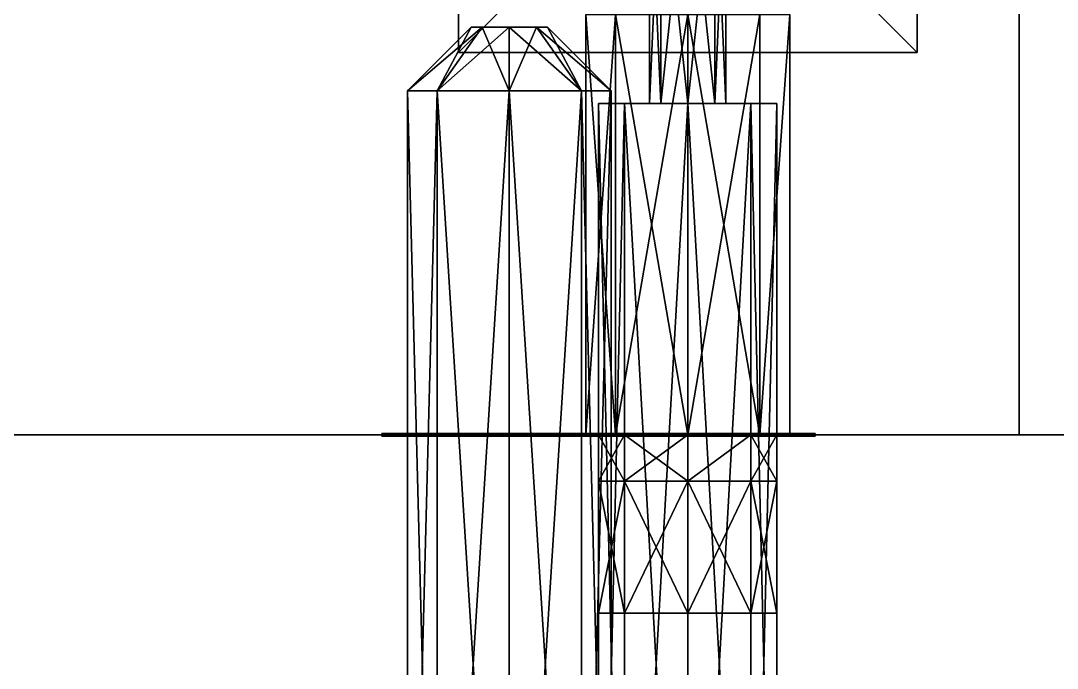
# Model space of a CAD drawing. Extents: x -150 to 2334, y -150 to 2984.
# Drawn here: x 2052.83 to 2093.5, y 1497.96 to 1523.38 of the extents above; entities that cross this region are included whole.
import ezdxf

# ---------------------------------------------------------------- set-up
doc = ezdxf.new("R2010")
doc.units = 0
for name, color, linetype in [('LAYER0', 7, 'CONTINUOUS'), ('LAYER117', 9, 'CONTINUOUS'), ('LAYER118', 251, 'CONTINUOUS'), ('LAYER122', 254, 'CONTINUOUS'), ('LAYER134', 9, 'CONTINUOUS'), ('LAYER135', 251, 'CONTINUOUS'), ('LAYER139', 254, 'CONTINUOUS'), ('LAYER193', 7, 'CONTINUOUS'), ('LAYER208', 7, 'CONTINUOUS'), ('LAYER224', 7, 'CONTINUOUS'), ('LAYER225', 251, 'CONTINUOUS'), ('LAYER276', 7, 'CONTINUOUS'), ('LAYER311', 7, 'CONTINUOUS'), ('LAYER562', 7, 'CONTINUOUS'), ('LAYER73', 7, 'CONTINUOUS'), ('LAYER82', 7, 'CONTINUOUS'), ('LAYER87', 9, 'CONTINUOUS'), ('LAYER88', 254, 'CONTINUOUS'), ('LAYER99', 7, 'CONTINUOUS')]:
    doc.layers.add(name, color=color, linetype=linetype)

msp = doc.modelspace()

# ---------------------------------------------------------------- linework, layer by layer
at = {"layer": 'LAYER0', "invisible_edges": 1}
for points in [[(2334, 2984, -5), (-150, -150, -5), (-150, 2984, -5), (2334, 2984, -5)], [(-150, -150, -5), (2334, 2984, -5), (2334, -150, -5), (-150, -150, -5)], [(2334, -150), (-150, 2984), (-150, -150), (2334, -150)], [(-150, 2984), (2334, -150), (2334, 2984), (-150, 2984)]]:
    msp.add_3dface(points, dxfattribs=at)
at = {"layer": 'LAYER117'}
for points in [[(2077.939, 1530.125, 858.0607), (2077.5, 1530.125, 857), (2077.5, 1520.125, 857), (2077.939, 1530.125, 858.0607)], [(2077.939, 1520.125, 858.0607), (2077.939, 1530.125, 858.0607), (2077.5, 1520.125, 857), (2077.939, 1520.125, 858.0607)], [(2077.5, 1530.125, 857), (2077.939, 1530.125, 855.9393), (2077.939, 1520.125, 855.9393), (2077.5, 1530.125, 857)], [(2077.5, 1520.125, 857), (2077.5, 1530.125, 857), (2077.939, 1520.125, 855.9393), (2077.5, 1520.125, 857)], [(2079, 1530.125, 858.5), (2077.939, 1530.125, 858.0607), (2077.939, 1520.125, 858.0607), (2079, 1530.125, 858.5)], [(2079, 1520.125, 858.5), (2079, 1530.125, 858.5), (2077.939, 1520.125, 858.0607), (2079, 1520.125, 858.5)], [(2077.939, 1530.125, 855.9393), (2079, 1530.125, 855.5), (2079, 1520.125, 855.5), (2077.939, 1530.125, 855.9393)], [(2077.939, 1520.125, 855.9393), (2077.939, 1530.125, 855.9393), (2079, 1520.125, 855.5), (2077.939, 1520.125, 855.9393)], [(2080.061, 1530.125, 858.0607), (2079, 1530.125, 858.5), (2079, 1520.125, 858.5), (2080.061, 1530.125, 858.0607)], [(2080.061, 1520.125, 858.0607), (2080.061, 1530.125, 858.0607), (2079, 1520.125, 858.5), (2080.061, 1520.125, 858.0607)], [(2079, 1530.125, 855.5), (2080.061, 1530.125, 855.9393), (2080.061, 1520.125, 855.9393), (2079, 1530.125, 855.5)], [(2079, 1520.125, 855.5), (2079, 1530.125, 855.5), (2080.061, 1520.125, 855.9393), (2079, 1520.125, 855.5)], [(2080.5, 1530.125, 857), (2080.061, 1530.125, 858.0607), (2080.061, 1520.125, 858.0607), (2080.5, 1530.125, 857)], [(2080.5, 1520.125, 857), (2080.5, 1530.125, 857), (2080.061, 1520.125, 858.0607), (2080.5, 1520.125, 857)], [(2080.061, 1530.125, 855.9393), (2080.5, 1530.125, 857), (2080.5, 1520.125, 857), (2080.061, 1530.125, 855.9393)], [(2080.061, 1520.125, 855.9393), (2080.061, 1530.125, 855.9393), (2080.5, 1520.125, 857), (2080.061, 1520.125, 855.9393)], [(2075.5, 1520.125, 857), (2081.475, 1520.125, 854.5251), (2076.525, 1520.125, 854.5251), (2075.5, 1520.125, 857)], [(2076.525, 1520.125, 859.4749), (2081.475, 1520.125, 854.5251), (2075.5, 1520.125, 857), (2076.525, 1520.125, 859.4749)], [(2076.525, 1520.125, 859.4749), (2075.5, 1520.125, 857), (2075.5, 1476.125, 857), (2076.525, 1520.125, 859.4749)], [(2076.525, 1476.125, 859.4749), (2076.525, 1520.125, 859.4749), (2075.5, 1476.125, 857), (2076.525, 1476.125, 859.4749)], [(2075.5, 1520.125, 857), (2076.525, 1520.125, 854.5251), (2076.525, 1476.125, 854.5251), (2075.5, 1520.125, 857)], [(2075.5, 1476.125, 857), (2075.5, 1520.125, 857), (2076.525, 1476.125, 854.5251), (2075.5, 1476.125, 857)], [(2081.475, 1520.125, 854.5251), (2079, 1520.125, 853.5), (2076.525, 1520.125, 854.5251), (2081.475, 1520.125, 854.5251)], [(2082.5, 1520.125, 857), (2081.475, 1520.125, 854.5251), (2076.525, 1520.125, 859.4749), (2082.5, 1520.125, 857)], [(2081.475, 1520.125, 859.4749), (2082.5, 1520.125, 857), (2076.525, 1520.125, 859.4749), (2081.475, 1520.125, 859.4749)], [(2079, 1520.125, 860.5), (2081.475, 1520.125, 859.4749), (2076.525, 1520.125, 859.4749), (2079, 1520.125, 860.5)], [(2079, 1520.125, 860.5), (2076.525, 1520.125, 859.4749), (2076.525, 1476.125, 859.4749), (2079, 1520.125, 860.5)], [(2079, 1476.125, 860.5), (2079, 1520.125, 860.5), (2076.525, 1476.125, 859.4749), (2079, 1476.125, 860.5)], [(2076.525, 1520.125, 854.5251), (2079, 1520.125, 853.5), (2079, 1476.125, 853.5), (2076.525, 1520.125, 854.5251)], [(2076.525, 1476.125, 854.5251), (2076.525, 1520.125, 854.5251), (2079, 1476.125, 853.5), (2076.525, 1476.125, 854.5251)], [(2081.475, 1520.125, 859.4749), (2079, 1520.125, 860.5), (2079, 1476.125, 860.5), (2081.475, 1520.125, 859.4749)], [(2081.475, 1476.125, 859.4749), (2081.475, 1520.125, 859.4749), (2079, 1476.125, 860.5), (2081.475, 1476.125, 859.4749)], [(2079, 1520.125, 853.5), (2081.475, 1520.125, 854.5251), (2081.475, 1476.125, 854.5251), (2079, 1520.125, 853.5)], [(2079, 1476.125, 853.5), (2079, 1520.125, 853.5), (2081.475, 1476.125, 854.5251), (2079, 1476.125, 853.5)], [(2082.5, 1520.125, 857), (2081.475, 1520.125, 859.4749), (2081.475, 1476.125, 859.4749), (2082.5, 1520.125, 857)], [(2082.5, 1476.125, 857), (2082.5, 1520.125, 857), (2081.475, 1476.125, 859.4749), (2082.5, 1476.125, 857)], [(2081.475, 1520.125, 854.5251), (2082.5, 1520.125, 857), (2082.5, 1476.125, 857), (2081.475, 1520.125, 854.5251)], [(2081.475, 1476.125, 854.5251), (2081.475, 1520.125, 854.5251), (2082.5, 1476.125, 857), (2081.475, 1476.125, 854.5251)]]:
    msp.add_3dface(points, dxfattribs=at)
at = {"layer": 'LAYER118'}
for points in [[(2074, 1507.075, 852), (2074, 1507.075, 852), (2074, 1507.176, 852), (2074, 1507.075, 852)], [(2074, 1507.176, 862), (2074, 1507.176, 852), (2074, 1507.075, 852), (2074, 1507.075, 862)], [(2084, 1507.075, 852), (2074, 1507.075, 852), (2074, 1507.176, 852), (2084, 1507.176, 852)], [(2084, 1507.176, 852), (2074, 1507.176, 852), (2074, 1507.176, 862), (2084, 1507.176, 862)], [(2084, 1507.176, 862), (2074, 1507.176, 862), (2074, 1507.075, 862), (2084, 1507.075, 862)], [(2084, 1507.075, 852), (2074, 1507.075, 852), (2074, 1507.075, 852), (2084, 1507.075, 852)], [(2074, 1507.075, 862), (2074, 1507.075, 852), (2084, 1507.075, 852), (2084, 1507.075, 862)], [(2084, 1507.176, 862), (2084, 1507.176, 852), (2084, 1507.176, 862)], [(2084, 1507.075, 862), (2084, 1507.075, 862), (2084, 1507.176, 862), (2084, 1507.075, 862)], [(2084, 1507.075, 862), (2084, 1507.075, 852), (2084, 1507.176, 852), (2084, 1507.176, 862)]]:
    msp.add_3dface(points, dxfattribs=at)
at = {"layer": 'LAYER122'}
for points in [[(2070, 1540.125, 848.05), (2070, 1522.125, 847.95), (2070, 1522.125, 848.05), (2070, 1540.125, 848.05)], [(2070, 1540.125, 847.95), (2070, 1522.125, 847.95), (2070, 1540.125, 848.05), (2070, 1540.125, 847.95)], [(2088, 1540.125, 848.05), (2070, 1522.125, 848.05), (2088, 1522.125, 848.05), (2088, 1540.125, 848.05)], [(2070, 1540.125, 848.05), (2070, 1522.125, 848.05), (2088, 1540.125, 848.05), (2070, 1540.125, 848.05)], [(2088, 1522.125, 847.95), (2070, 1540.125, 847.95), (2088, 1540.125, 847.95), (2088, 1522.125, 847.95)], [(2070, 1522.125, 847.95), (2070, 1540.125, 847.95), (2088, 1522.125, 847.95), (2070, 1522.125, 847.95)], [(2088, 1522.125, 848.05), (2088, 1540.125, 847.95), (2088, 1540.125, 848.05), (2088, 1522.125, 848.05)], [(2088, 1522.125, 847.95), (2088, 1540.125, 847.95), (2088, 1522.125, 848.05), (2088, 1522.125, 847.95)], [(2070, 1522.125, 848.05), (2088, 1522.125, 847.95), (2088, 1522.125, 848.05), (2070, 1522.125, 848.05)], [(2070, 1522.125, 847.95), (2088, 1522.125, 847.95), (2070, 1522.125, 848.05), (2070, 1522.125, 847.95)]]:
    msp.add_3dface(points, dxfattribs=at)
at = {"layer": 'LAYER134'}
for points in [[(2077.939, 1530.125, 1926.061), (2077.5, 1530.125, 1925), (2077.5, 1520.125, 1925), (2077.939, 1530.125, 1926.061)], [(2077.939, 1520.125, 1926.061), (2077.939, 1530.125, 1926.061), (2077.5, 1520.125, 1925), (2077.939, 1520.125, 1926.061)], [(2077.5, 1530.125, 1925), (2077.939, 1530.125, 1923.939), (2077.939, 1520.125, 1923.939), (2077.5, 1530.125, 1925)], [(2077.5, 1520.125, 1925), (2077.5, 1530.125, 1925), (2077.939, 1520.125, 1923.939), (2077.5, 1520.125, 1925)], [(2079, 1530.125, 1926.5), (2077.939, 1530.125, 1926.061), (2077.939, 1520.125, 1926.061), (2079, 1530.125, 1926.5)], [(2079, 1520.125, 1926.5), (2079, 1530.125, 1926.5), (2077.939, 1520.125, 1926.061), (2079, 1520.125, 1926.5)], [(2077.939, 1530.125, 1923.939), (2079, 1530.125, 1923.5), (2079, 1520.125, 1923.5), (2077.939, 1530.125, 1923.939)], [(2077.939, 1520.125, 1923.939), (2077.939, 1530.125, 1923.939), (2079, 1520.125, 1923.5), (2077.939, 1520.125, 1923.939)], [(2080.061, 1530.125, 1926.061), (2079, 1530.125, 1926.5), (2079, 1520.125, 1926.5), (2080.061, 1530.125, 1926.061)], [(2080.061, 1520.125, 1926.061), (2080.061, 1530.125, 1926.061), (2079, 1520.125, 1926.5), (2080.061, 1520.125, 1926.061)], [(2079, 1530.125, 1923.5), (2080.061, 1530.125, 1923.939), (2080.061, 1520.125, 1923.939), (2079, 1530.125, 1923.5)], [(2079, 1520.125, 1923.5), (2079, 1530.125, 1923.5), (2080.061, 1520.125, 1923.939), (2079, 1520.125, 1923.5)], [(2080.5, 1530.125, 1925), (2080.061, 1530.125, 1926.061), (2080.061, 1520.125, 1926.061), (2080.5, 1530.125, 1925)], [(2080.5, 1520.125, 1925), (2080.5, 1530.125, 1925), (2080.061, 1520.125, 1926.061), (2080.5, 1520.125, 1925)], [(2080.061, 1530.125, 1923.939), (2080.5, 1530.125, 1925), (2080.5, 1520.125, 1925), (2080.061, 1530.125, 1923.939)], [(2080.061, 1520.125, 1923.939), (2080.061, 1530.125, 1923.939), (2080.5, 1520.125, 1925), (2080.061, 1520.125, 1923.939)], [(2075.5, 1520.125, 1925), (2081.475, 1520.125, 1922.525), (2076.525, 1520.125, 1922.525), (2075.5, 1520.125, 1925)], [(2076.525, 1520.125, 1927.475), (2081.475, 1520.125, 1922.525), (2075.5, 1520.125, 1925), (2076.525, 1520.125, 1927.475)], [(2076.525, 1520.125, 1927.475), (2075.5, 1520.125, 1925), (2075.5, 1476.125, 1925), (2076.525, 1520.125, 1927.475)], [(2076.525, 1476.125, 1927.475), (2076.525, 1520.125, 1927.475), (2075.5, 1476.125, 1925), (2076.525, 1476.125, 1927.475)], [(2075.5, 1520.125, 1925), (2076.525, 1520.125, 1922.525), (2076.525, 1476.125, 1922.525), (2075.5, 1520.125, 1925)], [(2075.5, 1476.125, 1925), (2075.5, 1520.125, 1925), (2076.525, 1476.125, 1922.525), (2075.5, 1476.125, 1925)], [(2081.475, 1520.125, 1922.525), (2079, 1520.125, 1921.5), (2076.525, 1520.125, 1922.525), (2081.475, 1520.125, 1922.525)], [(2082.5, 1520.125, 1925), (2081.475, 1520.125, 1922.525), (2076.525, 1520.125, 1927.475), (2082.5, 1520.125, 1925)], [(2081.475, 1520.125, 1927.475), (2082.5, 1520.125, 1925), (2076.525, 1520.125, 1927.475), (2081.475, 1520.125, 1927.475)], [(2079, 1520.125, 1928.5), (2081.475, 1520.125, 1927.475), (2076.525, 1520.125, 1927.475), (2079, 1520.125, 1928.5)], [(2079, 1520.125, 1928.5), (2076.525, 1520.125, 1927.475), (2076.525, 1476.125, 1927.475), (2079, 1520.125, 1928.5)], [(2079, 1476.125, 1928.5), (2079, 1520.125, 1928.5), (2076.525, 1476.125, 1927.475), (2079, 1476.125, 1928.5)], [(2076.525, 1520.125, 1922.525), (2079, 1520.125, 1921.5), (2079, 1476.125, 1921.5), (2076.525, 1520.125, 1922.525)], [(2076.525, 1476.125, 1922.525), (2076.525, 1520.125, 1922.525), (2079, 1476.125, 1921.5), (2076.525, 1476.125, 1922.525)], [(2081.475, 1520.125, 1927.475), (2079, 1520.125, 1928.5), (2079, 1476.125, 1928.5), (2081.475, 1520.125, 1927.475)], [(2081.475, 1476.125, 1927.475), (2081.475, 1520.125, 1927.475), (2079, 1476.125, 1928.5), (2081.475, 1476.125, 1927.475)], [(2079, 1520.125, 1921.5), (2081.475, 1520.125, 1922.525), (2081.475, 1476.125, 1922.525), (2079, 1520.125, 1921.5)], [(2079, 1476.125, 1921.5), (2079, 1520.125, 1921.5), (2081.475, 1476.125, 1922.525), (2079, 1476.125, 1921.5)], [(2082.5, 1520.125, 1925), (2081.475, 1520.125, 1927.475), (2081.475, 1476.125, 1927.475), (2082.5, 1520.125, 1925)], [(2082.5, 1476.125, 1925), (2082.5, 1520.125, 1925), (2081.475, 1476.125, 1927.475), (2082.5, 1476.125, 1925)], [(2081.475, 1520.125, 1922.525), (2082.5, 1520.125, 1925), (2082.5, 1476.125, 1925), (2081.475, 1520.125, 1922.525)], [(2081.475, 1476.125, 1922.525), (2081.475, 1520.125, 1922.525), (2082.5, 1476.125, 1925), (2081.475, 1476.125, 1922.525)]]:
    msp.add_3dface(points, dxfattribs=at)
at = {"layer": 'LAYER135'}
for points in [[(2074, 1507.075, 1920), (2074, 1507.075, 1920), (2074, 1507.176, 1920), (2074, 1507.075, 1920)], [(2074, 1507.176, 1930), (2074, 1507.176, 1920), (2074, 1507.075, 1920), (2074, 1507.075, 1930)], [(2084, 1507.075, 1920), (2074, 1507.075, 1920), (2074, 1507.176, 1920), (2084, 1507.176, 1920)], [(2084, 1507.176, 1920), (2074, 1507.176, 1920), (2074, 1507.176, 1930), (2084, 1507.176, 1930)], [(2084, 1507.176, 1930), (2074, 1507.176, 1930), (2074, 1507.075, 1930), (2084, 1507.075, 1930)], [(2084, 1507.075, 1920), (2074, 1507.075, 1920), (2074, 1507.075, 1920), (2084, 1507.075, 1920)], [(2074, 1507.075, 1930), (2074, 1507.075, 1920), (2084, 1507.075, 1920), (2084, 1507.075, 1930)], [(2084, 1507.176, 1930), (2084, 1507.176, 1920), (2084, 1507.176, 1930)], [(2084, 1507.075, 1930), (2084, 1507.075, 1930), (2084, 1507.176, 1930), (2084, 1507.075, 1930)], [(2084, 1507.075, 1930), (2084, 1507.075, 1920), (2084, 1507.176, 1920), (2084, 1507.176, 1930)]]:
    msp.add_3dface(points, dxfattribs=at)
at = {"layer": 'LAYER139'}
for points in [[(2070, 1540.125, 1916.05), (2070, 1522.125, 1915.95), (2070, 1522.125, 1916.05), (2070, 1540.125, 1916.05)], [(2070, 1540.125, 1915.95), (2070, 1522.125, 1915.95), (2070, 1540.125, 1916.05), (2070, 1540.125, 1915.95)], [(2088, 1540.125, 1916.05), (2070, 1522.125, 1916.05), (2088, 1522.125, 1916.05), (2088, 1540.125, 1916.05)], [(2070, 1540.125, 1916.05), (2070, 1522.125, 1916.05), (2088, 1540.125, 1916.05), (2070, 1540.125, 1916.05)], [(2088, 1522.125, 1915.95), (2070, 1540.125, 1915.95), (2088, 1540.125, 1915.95), (2088, 1522.125, 1915.95)], [(2070, 1522.125, 1915.95), (2070, 1540.125, 1915.95), (2088, 1522.125, 1915.95), (2070, 1522.125, 1915.95)], [(2088, 1522.125, 1916.05), (2088, 1540.125, 1915.95), (2088, 1540.125, 1916.05), (2088, 1522.125, 1916.05)], [(2088, 1522.125, 1915.95), (2088, 1540.125, 1915.95), (2088, 1522.125, 1916.05), (2088, 1522.125, 1915.95)], [(2070, 1522.125, 1916.05), (2088, 1522.125, 1915.95), (2088, 1522.125, 1916.05), (2070, 1522.125, 1916.05)], [(2070, 1522.125, 1915.95), (2088, 1522.125, 1915.95), (2070, 1522.125, 1916.05), (2070, 1522.125, 1915.95)]]:
    msp.add_3dface(points, dxfattribs=at)
at = {"layer": 'LAYER193', "invisible_edges": 1}
for points in [[(2164, 1507.125), (1614, 1489.125), (1614, 1507.125), (2164, 1507.125)], [(1614, 1489.125), (2164, 1507.125), (2164, 1489.125), (1614, 1489.125)], [(2164, 1489.125, 2350), (1614, 1507.125, 2350), (1614, 1489.125, 2350), (2164, 1489.125, 2350)], [(1614, 1507.125, 2350), (2164, 1489.125, 2350), (2164, 1507.125, 2350), (1614, 1507.125, 2350)], [(1614, 1507.125, 2350), (2164, 1507.125), (1614, 1507.125), (1614, 1507.125, 2350)], [(2164, 1507.125), (1614, 1507.125, 2350), (2164, 1507.125, 2350), (2164, 1507.125)]]:
    msp.add_3dface(points, dxfattribs=at)
at = {"layer": 'LAYER208'}
for points in [[(2068, 1520.625, 89), (2070.939, 1523.125, 90.06066), (2070.5, 1523.125, 89), (2068, 1520.625, 89)], [(2069.172, 1520.625, 91.82843), (2070.939, 1523.125, 90.06066), (2068, 1520.625, 89), (2069.172, 1520.625, 91.82843)], [(2068, 1520.625, 89), (2070.939, 1523.125, 87.93934), (2069.172, 1520.625, 86.17157), (2068, 1520.625, 89)], [(2070.5, 1523.125, 89), (2070.939, 1523.125, 87.93934), (2068, 1520.625, 89), (2070.5, 1523.125, 89)], [(2069.172, 1520.625, 91.82843), (2072, 1523.125, 90.5), (2070.939, 1523.125, 90.06066), (2069.172, 1520.625, 91.82843)], [(2072, 1520.625, 93), (2072, 1523.125, 90.5), (2069.172, 1520.625, 91.82843), (2072, 1520.625, 93)], [(2069.172, 1520.625, 86.17157), (2072, 1523.125, 87.5), (2072, 1520.625, 85), (2069.172, 1520.625, 86.17157)], [(2070.939, 1523.125, 87.93934), (2072, 1523.125, 87.5), (2069.172, 1520.625, 86.17157), (2070.939, 1523.125, 87.93934)], [(2070.5, 1523.125, 89), (2073.061, 1523.125, 87.93934), (2070.939, 1523.125, 87.93934), (2070.5, 1523.125, 89)], [(2070.5, 1523.125, 89), (2073.5, 1523.125, 89), (2073.061, 1523.125, 87.93934), (2070.5, 1523.125, 89)], [(2070.939, 1523.125, 90.06066), (2073.5, 1523.125, 89), (2070.5, 1523.125, 89), (2070.939, 1523.125, 90.06066)], [(2070.939, 1523.125, 87.93934), (2073.061, 1523.125, 87.93934), (2072, 1523.125, 87.5), (2070.939, 1523.125, 87.93934)], [(2070.939, 1523.125, 90.06066), (2073.061, 1523.125, 90.06066), (2073.5, 1523.125, 89), (2070.939, 1523.125, 90.06066)], [(2072, 1523.125, 90.5), (2073.061, 1523.125, 90.06066), (2070.939, 1523.125, 90.06066), (2072, 1523.125, 90.5)], [(2073.061, 1523.125, 87.93934), (2072, 1520.625, 85), (2072, 1523.125, 87.5), (2073.061, 1523.125, 87.93934)], [(2074.828, 1520.625, 86.17157), (2072, 1520.625, 85), (2073.061, 1523.125, 87.93934), (2074.828, 1520.625, 86.17157)], [(2072, 1520.625, 93), (2073.061, 1523.125, 90.06066), (2072, 1523.125, 90.5), (2072, 1520.625, 93)], [(2074.828, 1520.625, 91.82843), (2073.061, 1523.125, 90.06066), (2072, 1520.625, 93), (2074.828, 1520.625, 91.82843)], [(2073.5, 1523.125, 89), (2074.828, 1520.625, 86.17157), (2073.061, 1523.125, 87.93934), (2073.5, 1523.125, 89)], [(2074.828, 1520.625, 91.82843), (2073.5, 1523.125, 89), (2073.061, 1523.125, 90.06066), (2074.828, 1520.625, 91.82843)], [(2076, 1520.625, 89), (2074.828, 1520.625, 86.17157), (2073.5, 1523.125, 89), (2076, 1520.625, 89)], [(2076, 1520.625, 89), (2073.5, 1523.125, 89), (2074.828, 1520.625, 91.82843), (2076, 1520.625, 89)], [(2069.172, 1475.625, 86.17157), (2068, 1520.625, 89), (2069.172, 1520.625, 86.17157), (2069.172, 1475.625, 86.17157)], [(2068, 1475.625, 89), (2068, 1520.625, 89), (2069.172, 1475.625, 86.17157), (2068, 1475.625, 89)], [(2068, 1475.625, 89), (2069.172, 1520.625, 91.82843), (2068, 1520.625, 89), (2068, 1475.625, 89)], [(2069.172, 1475.625, 91.82843), (2069.172, 1520.625, 91.82843), (2068, 1475.625, 89), (2069.172, 1475.625, 91.82843)], [(2072, 1475.625, 85), (2069.172, 1520.625, 86.17157), (2072, 1520.625, 85), (2072, 1475.625, 85)], [(2069.172, 1475.625, 86.17157), (2069.172, 1520.625, 86.17157), (2072, 1475.625, 85), (2069.172, 1475.625, 86.17157)], [(2069.172, 1475.625, 91.82843), (2072, 1520.625, 93), (2069.172, 1520.625, 91.82843), (2069.172, 1475.625, 91.82843)], [(2072, 1475.625, 93), (2072, 1520.625, 93), (2069.172, 1475.625, 91.82843), (2072, 1475.625, 93)], [(2074.828, 1520.625, 86.17157), (2072, 1475.625, 85), (2072, 1520.625, 85), (2074.828, 1520.625, 86.17157)], [(2074.828, 1475.625, 86.17157), (2072, 1475.625, 85), (2074.828, 1520.625, 86.17157), (2074.828, 1475.625, 86.17157)], [(2074.828, 1520.625, 91.82843), (2072, 1475.625, 93), (2074.828, 1475.625, 91.82843), (2074.828, 1520.625, 91.82843)], [(2072, 1520.625, 93), (2072, 1475.625, 93), (2074.828, 1520.625, 91.82843), (2072, 1520.625, 93)], [(2074.828, 1520.625, 86.17157), (2076, 1475.625, 89), (2074.828, 1475.625, 86.17157), (2074.828, 1520.625, 86.17157)], [(2076, 1520.625, 89), (2076, 1475.625, 89), (2074.828, 1520.625, 86.17157), (2076, 1520.625, 89)], [(2076, 1520.625, 89), (2074.828, 1475.625, 91.82843), (2076, 1475.625, 89), (2076, 1520.625, 89)], [(2074.828, 1520.625, 91.82843), (2074.828, 1475.625, 91.82843), (2076, 1520.625, 89), (2074.828, 1520.625, 91.82843)], [(2077, 1507.175, 84), (2067, 1507.075, 84), (2067, 1507.175, 84), (2077, 1507.175, 84)], [(2077, 1507.075, 84), (2067, 1507.075, 84), (2077, 1507.175, 84), (2077, 1507.075, 84)], [(2067, 1507.175, 94), (2077, 1507.075, 94), (2077, 1507.175, 94), (2067, 1507.175, 94)], [(2067, 1507.075, 94), (2077, 1507.075, 94), (2067, 1507.175, 94), (2067, 1507.075, 94)], [(2067, 1507.175, 94), (2067, 1507.075, 84), (2067, 1507.075, 94), (2067, 1507.175, 94)], [(2067, 1507.175, 84), (2067, 1507.075, 84), (2067, 1507.175, 94), (2067, 1507.175, 84)], [(2067, 1507.175, 94), (2077, 1507.175, 84), (2067, 1507.175, 84), (2067, 1507.175, 94)], [(2077, 1507.175, 94), (2077, 1507.175, 84), (2067, 1507.175, 94), (2077, 1507.175, 94)], [(2077, 1507.075, 94), (2067, 1507.075, 84), (2077, 1507.075, 84), (2077, 1507.075, 94)], [(2067, 1507.075, 94), (2067, 1507.075, 84), (2077, 1507.075, 94), (2067, 1507.075, 94)], [(2077, 1507.175, 94), (2077, 1507.075, 84), (2077, 1507.175, 84), (2077, 1507.175, 94)], [(2077, 1507.075, 94), (2077, 1507.075, 84), (2077, 1507.175, 94), (2077, 1507.075, 94)]]:
    msp.add_3dface(points, dxfattribs=at)
at = {"layer": 'LAYER224'}
for points in [[(2068, 1520.625, 2340), (2070.939, 1523.125, 2341.061), (2069.172, 1520.625, 2342.828), (2068, 1520.625, 2340)], [(2070.5, 1523.125, 2340), (2070.939, 1523.125, 2341.061), (2068, 1520.625, 2340), (2070.5, 1523.125, 2340)], [(2069.172, 1520.625, 2337.172), (2070.5, 1523.125, 2340), (2068, 1520.625, 2340), (2069.172, 1520.625, 2337.172)], [(2069.172, 1520.625, 2342.828), (2070.5, 1523.125, 2340), (2068, 1520.625, 2340), (2069.172, 1520.625, 2342.828)], [(2068, 1520.625, 2340), (2070.939, 1523.125, 2338.939), (2069.172, 1520.625, 2337.172), (2068, 1520.625, 2340)], [(2070.5, 1523.125, 2340), (2070.939, 1523.125, 2338.939), (2068, 1520.625, 2340), (2070.5, 1523.125, 2340)], [(2070.5, 1523.125, 2340), (2069.172, 1520.625, 2337.172), (2068, 1520.625, 2340), (2070.5, 1523.125, 2340)], [(2070.939, 1523.125, 2341.061), (2072, 1520.625, 2344), (2069.172, 1520.625, 2342.828), (2070.939, 1523.125, 2341.061)], [(2070.939, 1523.125, 2338.939), (2070.5, 1523.125, 2340), (2069.172, 1520.625, 2337.172), (2070.939, 1523.125, 2338.939)], [(2069.172, 1520.625, 2337.172), (2072, 1523.125, 2338.5), (2070.939, 1523.125, 2338.939), (2069.172, 1520.625, 2337.172)], [(2072, 1520.625, 2336), (2072, 1523.125, 2338.5), (2069.172, 1520.625, 2337.172), (2072, 1520.625, 2336)], [(2072, 1520.625, 2344), (2070.939, 1523.125, 2341.061), (2069.172, 1520.625, 2342.828), (2072, 1520.625, 2344)], [(2070.939, 1523.125, 2341.061), (2070.5, 1523.125, 2340), (2069.172, 1520.625, 2342.828), (2070.939, 1523.125, 2341.061)], [(2070.939, 1523.125, 2338.939), (2069.172, 1520.625, 2337.172), (2070.5, 1523.125, 2340), (2070.939, 1523.125, 2338.939)], [(2072, 1523.125, 2338.5), (2069.172, 1520.625, 2337.172), (2070.939, 1523.125, 2338.939), (2072, 1523.125, 2338.5)], [(2072, 1520.625, 2336), (2069.172, 1520.625, 2337.172), (2072, 1523.125, 2338.5), (2072, 1520.625, 2336)], [(2070.5, 1523.125, 2340), (2073.061, 1523.125, 2341.061), (2070.939, 1523.125, 2341.061), (2070.5, 1523.125, 2340)], [(2070.5, 1523.125, 2340), (2073.5, 1523.125, 2340), (2073.061, 1523.125, 2341.061), (2070.5, 1523.125, 2340)], [(2070.939, 1523.125, 2338.939), (2073.5, 1523.125, 2340), (2070.5, 1523.125, 2340), (2070.939, 1523.125, 2338.939)], [(2073.061, 1523.125, 2341.061), (2070.939, 1523.125, 2338.939), (2070.5, 1523.125, 2340), (2073.061, 1523.125, 2341.061)], [(2072, 1523.125, 2341.5), (2070.5, 1523.125, 2340), (2070.939, 1523.125, 2341.061), (2072, 1523.125, 2341.5)], [(2073.061, 1523.125, 2341.061), (2070.5, 1523.125, 2340), (2072, 1523.125, 2341.5), (2073.061, 1523.125, 2341.061)], [(2072, 1523.125, 2341.5), (2072, 1520.625, 2344), (2070.939, 1523.125, 2341.061), (2072, 1523.125, 2341.5)], [(2070.939, 1523.125, 2341.061), (2073.061, 1523.125, 2341.061), (2072, 1523.125, 2341.5), (2070.939, 1523.125, 2341.061)], [(2070.939, 1523.125, 2338.939), (2073.061, 1523.125, 2338.939), (2073.5, 1523.125, 2340), (2070.939, 1523.125, 2338.939)], [(2072, 1523.125, 2338.5), (2073.061, 1523.125, 2338.939), (2070.939, 1523.125, 2338.939), (2072, 1523.125, 2338.5)], [(2072, 1523.125, 2341.5), (2070.939, 1523.125, 2341.061), (2072, 1520.625, 2344), (2072, 1523.125, 2341.5)], [(2073.061, 1523.125, 2338.939), (2070.939, 1523.125, 2338.939), (2073.5, 1523.125, 2340), (2073.061, 1523.125, 2338.939)], [(2072, 1523.125, 2338.5), (2070.939, 1523.125, 2338.939), (2073.061, 1523.125, 2338.939), (2072, 1523.125, 2338.5)], [(2073.5, 1523.125, 2340), (2070.939, 1523.125, 2338.939), (2073.061, 1523.125, 2341.061), (2073.5, 1523.125, 2340)], [(2074.828, 1520.625, 2342.828), (2072, 1523.125, 2341.5), (2072, 1520.625, 2344), (2074.828, 1520.625, 2342.828)], [(2073.061, 1523.125, 2341.061), (2072, 1523.125, 2341.5), (2074.828, 1520.625, 2342.828), (2073.061, 1523.125, 2341.061)], [(2074.828, 1520.625, 2337.172), (2072, 1523.125, 2338.5), (2073.061, 1523.125, 2338.939), (2074.828, 1520.625, 2337.172)], [(2072, 1520.625, 2336), (2072, 1523.125, 2338.5), (2074.828, 1520.625, 2337.172), (2072, 1520.625, 2336)], [(2074.828, 1520.625, 2342.828), (2073.5, 1523.125, 2340), (2073.061, 1523.125, 2341.061), (2074.828, 1520.625, 2342.828)], [(2076, 1520.625, 2340), (2073.061, 1523.125, 2338.939), (2073.5, 1523.125, 2340), (2076, 1520.625, 2340)], [(2074.828, 1520.625, 2337.172), (2073.061, 1523.125, 2338.939), (2076, 1520.625, 2340), (2074.828, 1520.625, 2337.172)], [(2076, 1520.625, 2340), (2073.5, 1523.125, 2340), (2074.828, 1520.625, 2342.828), (2076, 1520.625, 2340)], [(2069.172, 1520.625, 2342.828), (2068, 1475.625, 2340), (2069.172, 1475.625, 2342.828), (2069.172, 1520.625, 2342.828)], [(2068, 1520.625, 2340), (2068, 1475.625, 2340), (2069.172, 1520.625, 2342.828), (2068, 1520.625, 2340)], [(2068, 1520.625, 2340), (2069.172, 1475.625, 2337.172), (2068, 1475.625, 2340), (2068, 1520.625, 2340)], [(2069.172, 1520.625, 2337.172), (2069.172, 1475.625, 2337.172), (2068, 1520.625, 2340), (2069.172, 1520.625, 2337.172)], [(2072, 1520.625, 2344), (2069.172, 1475.625, 2342.828), (2072, 1475.625, 2344), (2072, 1520.625, 2344)], [(2069.172, 1520.625, 2342.828), (2069.172, 1475.625, 2342.828), (2072, 1520.625, 2344), (2069.172, 1520.625, 2342.828)], [(2069.172, 1520.625, 2337.172), (2072, 1475.625, 2336), (2069.172, 1475.625, 2337.172), (2069.172, 1520.625, 2337.172)], [(2072, 1520.625, 2336), (2072, 1475.625, 2336), (2069.172, 1520.625, 2337.172), (2072, 1520.625, 2336)], [(2074.828, 1475.625, 2342.828), (2072, 1520.625, 2344), (2072, 1475.625, 2344), (2074.828, 1475.625, 2342.828)], [(2074.828, 1520.625, 2342.828), (2072, 1520.625, 2344), (2074.828, 1475.625, 2342.828), (2074.828, 1520.625, 2342.828)], [(2074.828, 1475.625, 2337.172), (2072, 1520.625, 2336), (2074.828, 1520.625, 2337.172), (2074.828, 1475.625, 2337.172)], [(2072, 1475.625, 2336), (2072, 1520.625, 2336), (2074.828, 1475.625, 2337.172), (2072, 1475.625, 2336)], [(2074.828, 1475.625, 2342.828), (2076, 1520.625, 2340), (2074.828, 1520.625, 2342.828), (2074.828, 1475.625, 2342.828)], [(2076, 1475.625, 2340), (2076, 1520.625, 2340), (2074.828, 1475.625, 2342.828), (2076, 1475.625, 2340)], [(2076, 1475.625, 2340), (2074.828, 1520.625, 2337.172), (2076, 1520.625, 2340), (2076, 1475.625, 2340)], [(2074.828, 1475.625, 2337.172), (2074.828, 1520.625, 2337.172), (2076, 1475.625, 2340), (2074.828, 1475.625, 2337.172)]]:
    msp.add_3dface(points, dxfattribs=at)
at = {"layer": 'LAYER225'}
for points in [[(2067, 1507.175, 2345), (2067, 1507.175, 2335), (2067, 1507.175, 2345)], [(2067, 1507.175, 2345), (2067, 1507.075, 2345), (2067, 1507.075, 2345), (2067, 1507.175, 2345)], [(2067, 1507.075, 2345), (2067, 1507.075, 2335), (2067, 1507.175, 2335), (2067, 1507.175, 2345)], [(2067, 1507.075, 2335), (2077, 1507.075, 2335), (2077, 1507.175, 2335), (2067, 1507.175, 2335)], [(2067, 1507.175, 2335), (2077, 1507.175, 2335), (2077, 1507.175, 2345), (2067, 1507.175, 2345)], [(2067, 1507.175, 2345), (2077, 1507.175, 2345), (2077, 1507.075, 2345), (2067, 1507.075, 2345)], [(2077, 1507.075, 2335), (2077, 1507.075, 2335), (2067, 1507.075, 2335), (2077, 1507.075, 2335)], [(2077, 1507.075, 2345), (2077, 1507.075, 2335), (2067, 1507.075, 2335), (2067, 1507.075, 2345)], [(2077, 1507.175, 2335), (2077, 1507.075, 2335), (2077, 1507.075, 2335), (2077, 1507.175, 2335)], [(2077, 1507.175, 2345), (2077, 1507.175, 2335), (2077, 1507.075, 2335), (2077, 1507.075, 2345)]]:
    msp.add_3dface(points, dxfattribs=at)
at = {"layer": 'LAYER276', "invisible_edges": 1}
for points in [[(2164, 1507.122, 80), (1614, 2219.792, 80), (2164, 2219.792, 80), (2164, 1507.122, 80)], [(1614, 2219.792, 80), (2164, 1507.122, 80), (1614, 1507.122, 80), (1614, 2219.792, 80)], [(1614, 1507.122, 98), (2164, 2219.792, 98), (1614, 2219.792, 98), (1614, 1507.122, 98)], [(2164, 2219.792, 98), (1614, 1507.122, 98), (2164, 1507.122, 98), (2164, 2219.792, 98)], [(2164, 1507.122, 80), (1614, 1507.122, 98), (1614, 1507.122, 80), (2164, 1507.122, 80)], [(1614, 1507.122, 98), (2164, 1507.122, 80), (2164, 1507.122, 98), (1614, 1507.122, 98)]]:
    msp.add_3dface(points, dxfattribs=at)
at = {"layer": 'LAYER311', "invisible_edges": 1}
for points in [[(2164, 2219.792, 2349), (1614, 1507.122, 2349), (2164, 1507.122, 2349), (2164, 2219.792, 2349)], [(1614, 1507.122, 2349), (2164, 2219.792, 2349), (1614, 2219.792, 2349), (1614, 1507.122, 2349)], [(1614, 2219.792, 2331), (2164, 1507.122, 2331), (1614, 1507.122, 2331), (1614, 2219.792, 2331)], [(2164, 1507.122, 2331), (1614, 2219.792, 2331), (2164, 2219.792, 2331), (2164, 1507.122, 2331)], [(2164, 1507.122, 2331), (1614, 1507.122, 2349), (1614, 1507.122, 2331), (2164, 1507.122, 2331)], [(1614, 1507.122, 2349), (2164, 1507.122, 2331), (2164, 1507.122, 2349), (1614, 1507.122, 2349)]]:
    msp.add_3dface(points, dxfattribs=at)
at = {"layer": 'LAYER562', "invisible_edges": 1}
for points in [[(2092, 1525.125, 296), (2012, 1507.125, 296), (2012, 1525.125, 296), (2092, 1525.125, 296)], [(2012, 1507.125, 296), (2092, 1525.125, 296), (2092, 1507.125, 296), (2012, 1507.125, 296)], [(2092, 1507.125, 848), (2012, 1525.125, 848), (2012, 1507.125, 848), (2092, 1507.125, 848)], [(2012, 1525.125, 848), (2092, 1507.125, 848), (2092, 1525.125, 848), (2012, 1525.125, 848)], [(2092, 1525.125, 296), (2092, 1507.125, 848), (2092, 1507.125, 296), (2092, 1525.125, 296)], [(2092, 1507.125, 848), (2092, 1525.125, 296), (2092, 1525.125, 848), (2092, 1507.125, 848)], [(2092, 1507.125, 848), (2012, 1507.125, 296), (2092, 1507.125, 296), (2092, 1507.125, 848)], [(2012, 1507.125, 296), (2092, 1507.125, 848), (2012, 1507.125, 848), (2012, 1507.125, 296)]]:
    msp.add_3dface(points, dxfattribs=at)
at = {"layer": 'LAYER73', "invisible_edges": 1}
for points in [[(2139.4, 2219.795, 866), (1674, 1507.125, 866), (2139.4, 1507.125, 866), (2139.4, 2219.795, 866)], [(1674, 1507.125, 866), (2139.4, 2219.795, 866), (1674, 2219.795, 866), (1674, 1507.125, 866)], [(1674, 2219.795, 848), (2139.4, 1507.125, 848), (1674, 1507.125, 848), (1674, 2219.795, 848)], [(2139.4, 1507.125, 848), (1674, 2219.795, 848), (2139.4, 2219.795, 848), (2139.4, 1507.125, 848)], [(2139.4, 1507.125, 848), (1674, 1507.125, 866), (1674, 1507.125, 848), (2139.4, 1507.125, 848)], [(1674, 1507.125, 866), (2139.4, 1507.125, 848), (2139.4, 1507.125, 866), (1674, 1507.125, 866)]]:
    msp.add_3dface(points, dxfattribs=at)
at = {"layer": 'LAYER82', "invisible_edges": 1}
for points in [[(2139.4, 2219.795, 296), (1674, 1507.125, 296), (2139.4, 1507.125, 296), (2139.4, 2219.795, 296)], [(1674, 1507.125, 296), (2139.4, 2219.795, 296), (1674, 2219.795, 296), (1674, 1507.125, 296)], [(1674, 2219.795, 278), (2139.4, 1507.125, 278), (1674, 1507.125, 278), (1674, 2219.795, 278)], [(2139.4, 1507.125, 278), (1674, 2219.795, 278), (2139.4, 2219.795, 278), (2139.4, 1507.125, 278)], [(2139.4, 1507.125, 278), (1674, 1507.125, 296), (1674, 1507.125, 278), (2139.4, 1507.125, 278)], [(1674, 1507.125, 296), (2139.4, 1507.125, 278), (2139.4, 1507.125, 296), (1674, 1507.125, 296)]]:
    msp.add_3dface(points, dxfattribs=at)
at = {"layer": 'LAYER87'}
for points in [[(2076.172, 1523.625, 289.8284), (2075, 1523.625, 287), (2076.172, 1507.125, 289.8284), (2076.172, 1523.625, 289.8284)], [(2076.172, 1507.125, 289.8284), (2075, 1523.625, 287), (2075, 1507.125, 287), (2076.172, 1507.125, 289.8284)], [(2075, 1523.625, 287), (2076.172, 1523.625, 284.1716), (2075, 1507.125, 287), (2075, 1523.625, 287)], [(2075, 1507.125, 287), (2076.172, 1523.625, 284.1716), (2076.172, 1507.125, 284.1716), (2075, 1507.125, 287)], [(2079, 1523.625, 291), (2076.172, 1523.625, 289.8284), (2079, 1507.125, 291), (2079, 1523.625, 291)], [(2079, 1507.125, 291), (2076.172, 1523.625, 289.8284), (2076.172, 1507.125, 289.8284), (2079, 1507.125, 291)], [(2076.172, 1523.625, 284.1716), (2079, 1523.625, 283), (2076.172, 1507.125, 284.1716), (2076.172, 1523.625, 284.1716)], [(2076.172, 1507.125, 284.1716), (2079, 1523.625, 283), (2079, 1507.125, 283), (2076.172, 1507.125, 284.1716)], [(2076.172, 1523.625, 284.1716), (2079, 1523.625, 283), (2076.172, 1507.125, 284.1716), (2076.172, 1523.625, 284.1716)], [(2076.172, 1507.125, 284.1716), (2079, 1523.625, 283), (2079, 1507.125, 283), (2076.172, 1507.125, 284.1716)], [(2081.828, 1523.625, 289.8284), (2079, 1523.625, 291), (2081.828, 1507.125, 289.8284), (2081.828, 1523.625, 289.8284)], [(2081.828, 1507.125, 289.8284), (2079, 1523.625, 291), (2079, 1507.125, 291), (2081.828, 1507.125, 289.8284)], [(2079, 1523.625, 283), (2081.828, 1523.625, 284.1716), (2079, 1507.125, 283), (2079, 1523.625, 283)], [(2079, 1507.125, 283), (2081.828, 1523.625, 284.1716), (2081.828, 1507.125, 284.1716), (2079, 1507.125, 283)], [(2081.828, 1523.625, 289.8284), (2081.828, 1507.125, 289.8284), (2083, 1523.625, 287), (2081.828, 1523.625, 289.8284)], [(2083, 1523.625, 287), (2081.828, 1507.125, 289.8284), (2083, 1507.125, 287), (2083, 1523.625, 287)], [(2083, 1507.125, 287), (2081.828, 1507.125, 284.1716), (2083, 1523.625, 287), (2083, 1507.125, 287)], [(2083, 1523.625, 287), (2081.828, 1507.125, 284.1716), (2081.828, 1523.625, 284.1716), (2083, 1523.625, 287)], [(2084, 1507.175, 292), (2084, 1507.175, 282), (2074, 1507.175, 292), (2084, 1507.175, 292)], [(2074, 1507.175, 292), (2084, 1507.175, 282), (2074, 1507.175, 282), (2074, 1507.175, 292)], [(2084, 1507.075, 292), (2084, 1507.175, 292), (2074, 1507.075, 292), (2084, 1507.075, 292)], [(2074, 1507.075, 292), (2084, 1507.175, 292), (2074, 1507.175, 292), (2074, 1507.075, 292)], [(2074, 1507.175, 292), (2074, 1507.075, 292), (2074, 1507.175, 282), (2074, 1507.175, 292)], [(2074, 1507.175, 282), (2074, 1507.075, 292), (2074, 1507.075, 282), (2074, 1507.175, 282)], [(2074, 1507.075, 282), (2074, 1507.175, 282), (2084, 1507.075, 282), (2074, 1507.075, 282)], [(2084, 1507.075, 282), (2074, 1507.175, 282), (2084, 1507.175, 282), (2084, 1507.075, 282)], [(2084, 1507.175, 292), (2084, 1507.175, 282), (2074, 1507.175, 292), (2084, 1507.175, 292)], [(2074, 1507.175, 292), (2084, 1507.175, 282), (2074, 1507.175, 282), (2074, 1507.175, 292)], [(2074, 1507.175, 282), (2074, 1507.075, 282), (2074, 1507.175, 292), (2074, 1507.175, 282)], [(2074, 1507.175, 292), (2074, 1507.075, 282), (2074, 1507.075, 292), (2074, 1507.175, 292)], [(2074, 1507.075, 282), (2074, 1507.175, 282), (2084, 1507.075, 282), (2074, 1507.075, 282)], [(2084, 1507.075, 282), (2074, 1507.175, 282), (2084, 1507.175, 282), (2084, 1507.075, 282)], [(2084, 1507.075, 292), (2084, 1507.175, 292), (2074, 1507.075, 292), (2084, 1507.075, 292)], [(2074, 1507.075, 292), (2084, 1507.175, 292), (2074, 1507.175, 292), (2074, 1507.075, 292)], [(2084, 1507.075, 292), (2084, 1507.075, 282), (2074, 1507.075, 292), (2084, 1507.075, 292)], [(2074, 1507.075, 292), (2084, 1507.075, 282), (2074, 1507.075, 282), (2074, 1507.075, 292)], [(2074, 1507.075, 292), (2074, 1507.075, 282), (2084, 1507.075, 292), (2074, 1507.075, 292)], [(2084, 1507.075, 292), (2074, 1507.075, 282), (2084, 1507.075, 282), (2084, 1507.075, 292)], [(2075.5, 1507.125, 287), (2075.5, 1505.305, 287), (2076.525, 1507.125, 289.4749), (2075.5, 1507.125, 287)], [(2076.525, 1507.125, 289.4749), (2075.5, 1505.305, 287), (2076.525, 1505.305, 289.4749), (2076.525, 1507.125, 289.4749)], [(2076.525, 1507.125, 284.5251), (2076.525, 1505.305, 284.5251), (2075.5, 1507.125, 287), (2076.525, 1507.125, 284.5251)], [(2075.5, 1507.125, 287), (2076.525, 1505.305, 284.5251), (2075.5, 1505.305, 287), (2075.5, 1507.125, 287)], [(2076.525, 1507.125, 289.4749), (2076.525, 1505.305, 289.4749), (2079, 1507.125, 290.5), (2076.525, 1507.125, 289.4749)], [(2079, 1507.125, 290.5), (2076.525, 1505.305, 289.4749), (2079, 1505.305, 290.5), (2079, 1507.125, 290.5)], [(2076.525, 1505.305, 284.5251), (2076.525, 1507.125, 284.5251), (2079, 1505.305, 283.5), (2076.525, 1505.305, 284.5251)], [(2079, 1505.305, 283.5), (2076.525, 1507.125, 284.5251), (2079, 1507.125, 283.5), (2079, 1505.305, 283.5)], [(2076.525, 1507.125, 284.5251), (2079, 1507.125, 283.5), (2076.525, 1505.305, 284.5251), (2076.525, 1507.125, 284.5251)], [(2076.525, 1505.305, 284.5251), (2079, 1507.125, 283.5), (2079, 1505.305, 283.5), (2076.525, 1505.305, 284.5251)], [(2079, 1507.125, 290.5), (2079, 1505.305, 290.5), (2081.475, 1507.125, 289.4749), (2079, 1507.125, 290.5)], [(2081.475, 1507.125, 289.4749), (2079, 1505.305, 290.5), (2081.475, 1505.305, 289.4749), (2081.475, 1507.125, 289.4749)], [(2081.475, 1505.305, 284.5251), (2079, 1505.305, 283.5), (2081.475, 1507.125, 284.5251), (2081.475, 1505.305, 284.5251)], [(2081.475, 1507.125, 284.5251), (2079, 1505.305, 283.5), (2079, 1507.125, 283.5), (2081.475, 1507.125, 284.5251)], [(2081.475, 1505.305, 289.4749), (2082.5, 1505.305, 287), (2081.475, 1507.125, 289.4749), (2081.475, 1505.305, 289.4749)], [(2081.475, 1507.125, 289.4749), (2082.5, 1505.305, 287), (2082.5, 1507.125, 287), (2081.475, 1507.125, 289.4749)], [(2082.5, 1505.305, 287), (2081.475, 1505.305, 284.5251), (2082.5, 1507.125, 287), (2082.5, 1505.305, 287)], [(2082.5, 1507.125, 287), (2081.475, 1505.305, 284.5251), (2081.475, 1507.125, 284.5251), (2082.5, 1507.125, 287)], [(2084, 1507.175, 282), (2084, 1507.075, 282), (2084, 1507.175, 292), (2084, 1507.175, 282)], [(2084, 1507.175, 292), (2084, 1507.075, 282), (2084, 1507.075, 292), (2084, 1507.175, 292)], [(2084, 1507.075, 282), (2084, 1507.175, 282), (2084, 1507.075, 292), (2084, 1507.075, 282)], [(2084, 1507.075, 292), (2084, 1507.175, 282), (2084, 1507.175, 292), (2084, 1507.075, 292)], [(2076.525, 1505.305, 289.4749), (2075.5, 1505.305, 287), (2076.525, 1500.125, 289.4749), (2076.525, 1505.305, 289.4749)], [(2076.525, 1500.125, 289.4749), (2075.5, 1505.305, 287), (2075.5, 1500.125, 287), (2076.525, 1500.125, 289.4749)], [(2075.5, 1505.305, 287), (2076.525, 1505.305, 284.5251), (2075.5, 1500.125, 287), (2075.5, 1505.305, 287)], [(2075.5, 1500.125, 287), (2076.525, 1505.305, 284.5251), (2076.525, 1500.125, 284.5251), (2075.5, 1500.125, 287)], [(2079, 1505.305, 290.5), (2076.525, 1505.305, 289.4749), (2079, 1500.125, 290.5), (2079, 1505.305, 290.5)], [(2079, 1500.125, 290.5), (2076.525, 1505.305, 289.4749), (2076.525, 1500.125, 289.4749), (2079, 1500.125, 290.5)], [(2076.525, 1500.125, 284.5251), (2076.525, 1505.305, 284.5251), (2079, 1500.125, 283.5), (2076.525, 1500.125, 284.5251)], [(2079, 1500.125, 283.5), (2076.525, 1505.305, 284.5251), (2079, 1505.305, 283.5), (2079, 1500.125, 283.5)], [(2076.525, 1505.305, 284.5251), (2079, 1505.305, 283.5), (2076.525, 1500.125, 284.5251), (2076.525, 1505.305, 284.5251)], [(2076.525, 1500.125, 284.5251), (2079, 1505.305, 283.5), (2079, 1500.125, 283.5), (2076.525, 1500.125, 284.5251)], [(2081.475, 1505.305, 289.4749), (2079, 1505.305, 290.5), (2081.475, 1500.125, 289.4749), (2081.475, 1505.305, 289.4749)], [(2081.475, 1500.125, 289.4749), (2079, 1505.305, 290.5), (2079, 1500.125, 290.5), (2081.475, 1500.125, 289.4749)], [(2081.475, 1500.125, 284.5251), (2079, 1500.125, 283.5), (2081.475, 1505.305, 284.5251), (2081.475, 1500.125, 284.5251)], [(2081.475, 1505.305, 284.5251), (2079, 1500.125, 283.5), (2079, 1505.305, 283.5), (2081.475, 1505.305, 284.5251)], [(2081.475, 1500.125, 289.4749), (2082.5, 1500.125, 287), (2081.475, 1505.305, 289.4749), (2081.475, 1500.125, 289.4749)], [(2081.475, 1505.305, 289.4749), (2082.5, 1500.125, 287), (2082.5, 1505.305, 287), (2081.475, 1505.305, 289.4749)], [(2082.5, 1500.125, 287), (2081.475, 1500.125, 284.5251), (2082.5, 1505.305, 287), (2082.5, 1500.125, 287)], [(2082.5, 1505.305, 287), (2081.475, 1500.125, 284.5251), (2081.475, 1505.305, 284.5251), (2082.5, 1505.305, 287)], [(2076.525, 1500.125, 289.4749), (2075.5, 1500.125, 287), (2082.5, 1500.125, 287), (2076.525, 1500.125, 289.4749)], [(2082.5, 1500.125, 287), (2075.5, 1500.125, 287), (2081.475, 1500.125, 284.5251), (2082.5, 1500.125, 287)], [(2081.475, 1500.125, 284.5251), (2075.5, 1500.125, 287), (2079, 1500.125, 283.5), (2081.475, 1500.125, 284.5251)], [(2079, 1500.125, 283.5), (2075.5, 1500.125, 287), (2076.525, 1500.125, 284.5251), (2079, 1500.125, 283.5)], [(2079, 1500.125, 290.5), (2076.525, 1500.125, 289.4749), (2081.475, 1500.125, 289.4749), (2079, 1500.125, 290.5)], [(2081.475, 1500.125, 289.4749), (2076.525, 1500.125, 289.4749), (2082.5, 1500.125, 287), (2081.475, 1500.125, 289.4749)]]:
    msp.add_3dface(points, dxfattribs=at)
at = {"layer": 'LAYER88'}
for points in [[(2070, 1540.125, 278.05), (2070, 1540.125, 277.95), (2070, 1522.125, 278.05), (2070, 1540.125, 278.05)], [(2070, 1522.125, 278.05), (2070, 1540.125, 277.95), (2070, 1522.125, 277.95), (2070, 1522.125, 278.05)], [(2070, 1540.125, 278.05), (2070, 1522.125, 278.05), (2088, 1540.125, 278.05), (2070, 1540.125, 278.05)], [(2088, 1540.125, 278.05), (2070, 1522.125, 278.05), (2088, 1522.125, 278.05), (2088, 1540.125, 278.05)], [(2088, 1540.125, 277.95), (2088, 1522.125, 277.95), (2070, 1540.125, 277.95), (2088, 1540.125, 277.95)], [(2070, 1540.125, 277.95), (2088, 1522.125, 277.95), (2070, 1522.125, 277.95), (2070, 1540.125, 277.95)], [(2088, 1522.125, 277.95), (2088, 1522.125, 278.05), (2088, 1540.125, 277.95), (2088, 1522.125, 277.95)], [(2088, 1540.125, 277.95), (2088, 1522.125, 278.05), (2088, 1540.125, 278.05), (2088, 1540.125, 277.95)], [(2070, 1522.125, 278.05), (2070, 1522.125, 277.95), (2088, 1522.125, 278.05), (2070, 1522.125, 278.05)], [(2088, 1522.125, 278.05), (2070, 1522.125, 277.95), (2088, 1522.125, 277.95), (2088, 1522.125, 278.05)]]:
    msp.add_3dface(points, dxfattribs=at)
at = {"layer": 'LAYER99', "invisible_edges": 1}
for points in [[(2139.4, 2219.795, 1934), (1674, 1507.125, 1934), (2139.4, 1507.125, 1934), (2139.4, 2219.795, 1934)], [(1674, 1507.125, 1934), (2139.4, 2219.795, 1934), (1674, 2219.795, 1934), (1674, 1507.125, 1934)], [(1674, 2219.795, 1916), (2139.4, 1507.125, 1916), (1674, 1507.125, 1916), (1674, 2219.795, 1916)], [(2139.4, 1507.125, 1916), (1674, 2219.795, 1916), (2139.4, 2219.795, 1916), (2139.4, 1507.125, 1916)], [(2139.4, 1507.125, 1916), (1674, 1507.125, 1934), (1674, 1507.125, 1916), (2139.4, 1507.125, 1916)], [(1674, 1507.125, 1934), (2139.4, 1507.125, 1916), (2139.4, 1507.125, 1934), (1674, 1507.125, 1934)]]:
    msp.add_3dface(points, dxfattribs=at)

doc.saveas('drawing.dxf')
